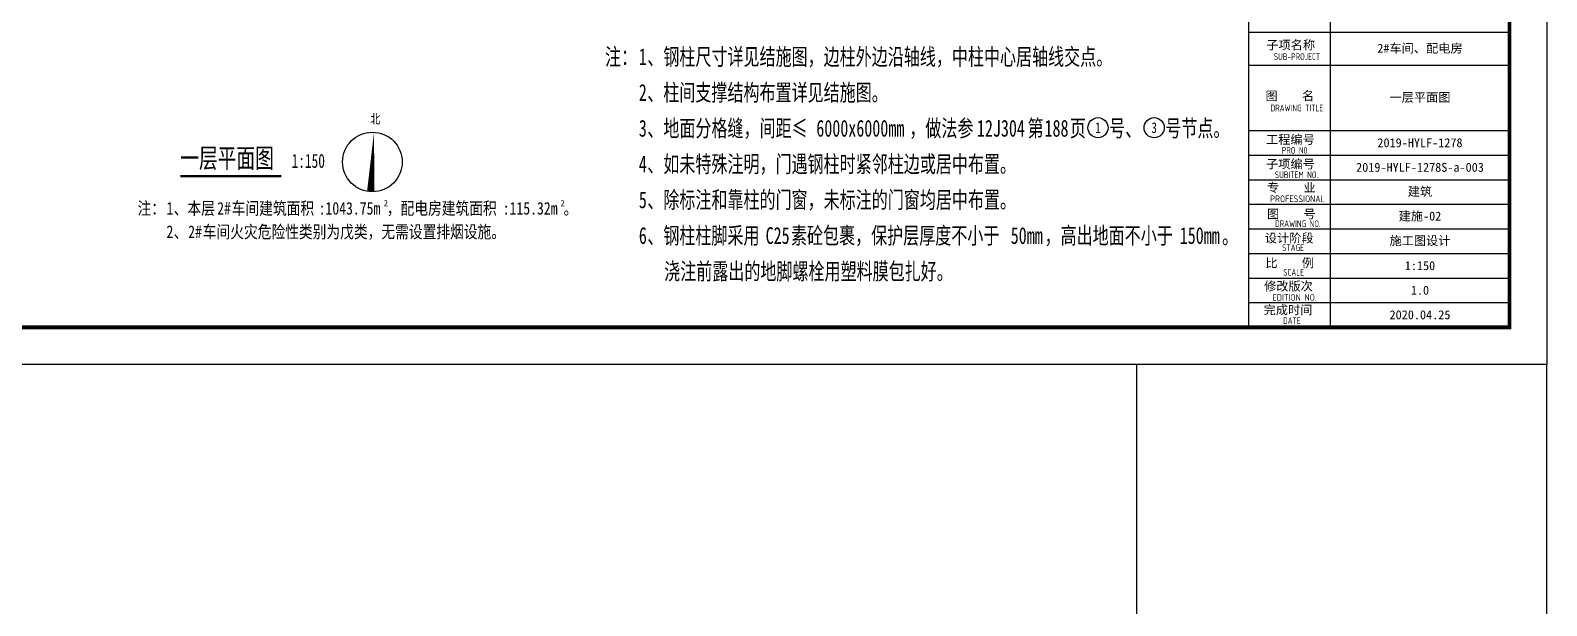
# Model space of a CAD drawing. Header units: millimetres. Extents: x 4279522 to 4437387, y 18981343 to 19528009.
# Drawn here: x 4373069 to 4434112, y 19322939 to 19346106 of the extents above; entities that cross this region are included whole.
import ezdxf
from ezdxf.enums import TextEntityAlignment as Align

# ---------------------------------------------------------------- set-up
doc = ezdxf.new("R2010")
doc.units = ezdxf.units.MM
doc.header["$LTSCALE"] = 1000
doc.header["$MEASUREMENT"] = 0
for name, color, linetype in [('DIM_SYMB', 165, 'Continuous'), ('PUB_TEXT', 7, 'Continuous'), ('PUB_TITLE', 4, 'Continuous'), ('TK', 4, 'Continuous')]:
    doc.layers.add(name, color=color, linetype=linetype)
doc.styles.add('HT', font='simhei.ttf', dxfattribs={"width": 0.7})
doc.styles.add('TSSD_REIN', font='tssdeng.shx', dxfattribs={"width": 0.7, "bigfont": 'tssdchn.shx'})
doc.styles.add('图签宋体', font='', dxfattribs={"height": 300})
doc.styles.add('黑体', font='simhei.ttf', dxfattribs={"width": 0.8})
doc.styles.get('图签宋体').set_extended_font_data('NSimSun')

# ---------------------------------------------------------------- blocks, each defined once
blk = doc.blocks.new('GeYuanFrame_28677755', base_point=(18.76, 4.34))
at = {"layer": 'PUB_TITLE'}
blk.add_lwpolyline([(628.76, 14.34), (628.76, 111.14)], dxfattribs=at)
at = {"layer": 'TK'}
for p, q in [((606.76, 93.54), (676.76, 93.54)), ((606.76, 84.74), (628.76, 84.74)), ((606.76, 84.74), (676.76, 84.74)), ((606.76, 67.18), (676.76, 67.18)), ((606.76, 67.14), (676.76, 67.14)), ((606.76, 60.58), (676.76, 60.58)), ((606.76, 53.98), (676.76, 53.98)), ((606.76, 47.38), (676.76, 47.38)), ((606.76, 40.78), (676.76, 40.78)), ((606.76, 34.18), (676.76, 34.18)), ((606.76, 27.58), (676.76, 27.58)), ((606.76, 20.98), (676.76, 20.98)), ((606.76, 14.34), (676.76, 14.34))]:
    blk.add_line(p, q, dxfattribs=at)
blk.add_lwpolyline([(18.76, 424.34), (686.76, 424.34), (686.76, 4.34), (18.76, 4.34), (18.76, 424.34)], dxfattribs=at)
at = {"layer": 'TK', "const_width": 1}
blk.add_lwpolyline([(676.76, 414.34), (43.76, 414.34), (43.76, 14.34), (676.76, 14.34)], close=True, dxfattribs=at)
at = {"layer": 'TK'}
for points, const_width in [([(606.76, 414.34), (606.76, 14.34)], 0.4), ([(606.76, 67.18), (676.76, 67.18)], 0.35)]:
    blk.add_lwpolyline(points, dxfattribs=dict(at, const_width=const_width))
at = {"layer": 'TK', "style": '图签宋体'}
for s, p in [('子项名称', (611.52, 88.95)), ('图    名', (611.3, 75.3)), ('工程编号', (611.44, 63.58)), ('子项编号', (611.44, 57)), ('专    业', (611.68, 50.69)), ('图    号', (611.69, 43.58)), ('设计阶段', (611.12, 37.12)), ('比    例', (611.26, 30.44)), ('修改版次', (610.91, 24.22)), ('完成时间', (610.79, 17.83))]:
    blk.add_text(s, height=2.4, dxfattribs=at).set_placement(p)
at = {"layer": 'TK', "style": 'TSSD_REIN'}
for s, width, p in [('SUB-PROJECT', 0.7, (613.53, 86.11)), ('DRAWING TITLE', 0.7, (612.64, 72.34)), ('PRO N0.', 0.7, (615.68, 60.96)), ('SUBITEM NO.', 0.7, (613.82, 54.39)), ('PROFESSIONAL', 0.8, (612.55, 47.95)), ('DRAWING NO.', 0.7, (613.86, 41.26)), ('STAGE', 0.7, (615.76, 34.84)), ('SCALE', 0.7, (616.05, 28.23)), ('EDITION NO.', 0.8, (613.2, 21.45)), ('DATE', 0.7, (616, 15.26))]:
    blk.add_text(s, height=1.8, dxfattribs=dict(at, width=width)).set_placement(p)
at = {"layer": 'TK', "char_height": 2.4, "width": 48, "attachment_point": 5, "style": '图签宋体'}
for s, insert in [('2#车间、配电房', (652.76, 89.14)), ('一层平面图', (652.76, 75.94)), ('2019-HYLF-1278', (652.76, 63.88)), ('2019-HYLF-1278S-a-003', (652.76, 57.28)), ('建筑', (652.76, 50.68)), ('建施-02', (652.76, 44.08)), ('施工图设计', (652.76, 37.48)), ('1:150', (652.76, 30.88)), ('1.0', (652.76, 24.28)), ('2020.04.25', (652.76, 17.69))]:
    blk.add_mtext(s, dxfattribs=dict(at, insert=insert))

msp = doc.modelspace()

# ---------------------------------------------------------------- linework, layer by layer
at = {"color": 2}
msp.add_lwpolyline([(4434112, 19332646.3), (4417593.6, 19332646.3), (4417593.6, 19321564.8), (4434112, 19321564.8)], close=True, dxfattribs=at)
at = {"layer": 'DIM_SYMB'}
msp.add_lwpolyline([(4386774.1, 19339606.6, 300, 0, 0), (4386903.8, 19342003.1, 0, 0, 0)], format="xyseb", dxfattribs=at)
at = {"layer": 'DIM_SYMB', "const_width": 105}
msp.add_lwpolyline([(4379106.4, 19340233.3), (4383168.2, 19340233.3)], dxfattribs=at)
at = {"layer": 'DIM_SYMB'}
msp.add_circle((4386839, 19340804.8), 1200, dxfattribs=at)
at = {"layer": 'PUB_TEXT', "color": 0}
for centre in [(4416049.2, 19342185.7), (4418310.2, 19342185.7)]:
    msp.add_circle(centre, 405, dxfattribs=at)

# ---------------------------------------------------------------- block references
at = {"xscale": 150, "yscale": 150, "zscale": 150}
msp.add_blockref('GeYuanFrame_28677755', (4333912, 19332646.3), dxfattribs=at)

# ---------------------------------------------------------------- texts
at = {"layer": 'PUB_TEXT', "color": 0, "style": 'HT', "width": 0.7}
for s, height, p in [('注：', 675.95, (4396204.8, 19344705.7)), ('1', 675.9, (4397565.8, 19344705.7)), ('、钢柱尺寸详见结施图，边柱外边沿轴线，中柱中心居轴线交点。', 675.949, (4397906, 19344705.7)), ('2', 675.9, (4397565.8, 19343265.7)), ('、柱间支撑结构布置详见结施图。', 675.949, (4397906, 19343265.7)), ('3', 675.9, (4397565.8, 19341825.7)), ('、地面分格缝，间距≤', 675.95, (4397906, 19341825.7)), ('6000x6000mm', 675.949, (4404711.1, 19341825.7)), ('，做法参', 675.95, (4408453.9, 19341825.7)), ('12J304', 675.95, (4411175.9, 19341825.7)), ('第', 675.9, (4413217.4, 19341825.7)), ('188', 675.95, (4413897.9, 19341825.7)), ('页', 675.9, (4414918.7, 19341825.7)), ('号、', 675.95, (4416499.2, 19341825.7)), ('号节点。', 675.95, (4418760.2, 19341825.7)), ('4', 675.9, (4397565.8, 19340385.7)), ('、如未特殊注明，门遇钢柱时紧邻柱边或居中布置。', 675.949, (4397906, 19340385.7)), ('、除标注和靠柱的门窗，未标注的门窗均居中布置。', 675.949, (4397906, 19338945.7)), ('5', 675.9, (4397565.8, 19338945.7)), ('6', 675.9, (4397565.8, 19337505.7)), ('、钢柱柱脚采用', 675.95, (4397906, 19337505.7)), ('C25', 675.95, (4402669.6, 19337505.7)), ('素砼包裹，保护层厚度不小于', 675.949, (4403690.4, 19337505.7)), ('50mm', 675.95, (4412536.9, 19337505.7)), ('，高出地面不小于', 675.95, (4413897.9, 19337505.7)), ('150mm', 675.95, (4419342, 19337505.7)), ('。', 675.9, (4421043.3, 19337505.7)), ('浇注前露出的地脚螺栓用塑料膜包扎好。', 675.949, (4398586.6, 19336065.7))]:
    msp.add_text(s, height=height, dxfattribs=at).set_placement(p)
at = {"layer": 'PUB_TEXT'}
for s, height, style, width, p in [('北', 375.5, '黑体', 0.8, (4386751.3, 19342352.6, -29.9)), ('一层平面图', 788.61, 'HT', 0.7, (4379106.4, 19340567.4)), ('1:150', 563.29, 'HT', 0.7, (4383588.2, 19340567.4)), ('注：', 506.96, '黑体', 0.8, (4377383.8, 19338686.3)), ('1', 507, '黑体', 0.8, (4378550.4, 19338686.3)), ('、本层', 506.96, '黑体', 0.8, (4378842, 19338686.3)), ('2#', 506.96, '黑体', 0.8, (4380591.9, 19338686.3)), ('车间建筑面积', 506.96, '黑体', 0.8, (4381175.2, 19338686.3)), (':1043.75m', 506.96, '黑体', 0.8, (4384674.9, 19338686.3)), ('2', 253.5, '黑体', 0.8, (4387299.8, 19339023.8)), ('，配电房建筑面积', 506.96, '黑体', 0.8, (4387419.4, 19338686.3)), (':115.32m', 506.96, '黑体', 0.8, (4392085.7, 19338686.3)), ('2', 253.5, '黑体', 0.8, (4394418.9, 19339023.8)), ('。', 507, '黑体', 0.8, (4394538.5, 19338686.3)), ('2', 507, '黑体', 0.8, (4378550.4, 19337741.3)), ('、', 507, '黑体', 0.8, (4378842, 19337741.3)), ('2#', 506.96, '黑体', 0.8, (4379425.3, 19337741.3)), ('车间火灾危险性类别为戊类，无需设置排烟设施。', 506.962, '黑体', 0.8, (4380008.6, 19337741.3))]:
    msp.add_text(s, height=height, dxfattribs=dict(at, style=style, width=width)).set_placement(p)
at = {"layer": 'PUB_TEXT', "color": 0, "style": 'HT'}
for s, height, width, p, p2 in [('1', 431, 1.034884, (4415936.9, 19341970.1), (4416161.5, 19341970.1)), ('3', 433.6, 1.00565, (4418200.5, 19341968.9), (4418420, 19341968.9))]:
    msp.add_text(s, height=height, dxfattribs=dict(at, width=width)).set_placement(p, p2, align=Align.FIT)

doc.saveas('drawing.dxf')
